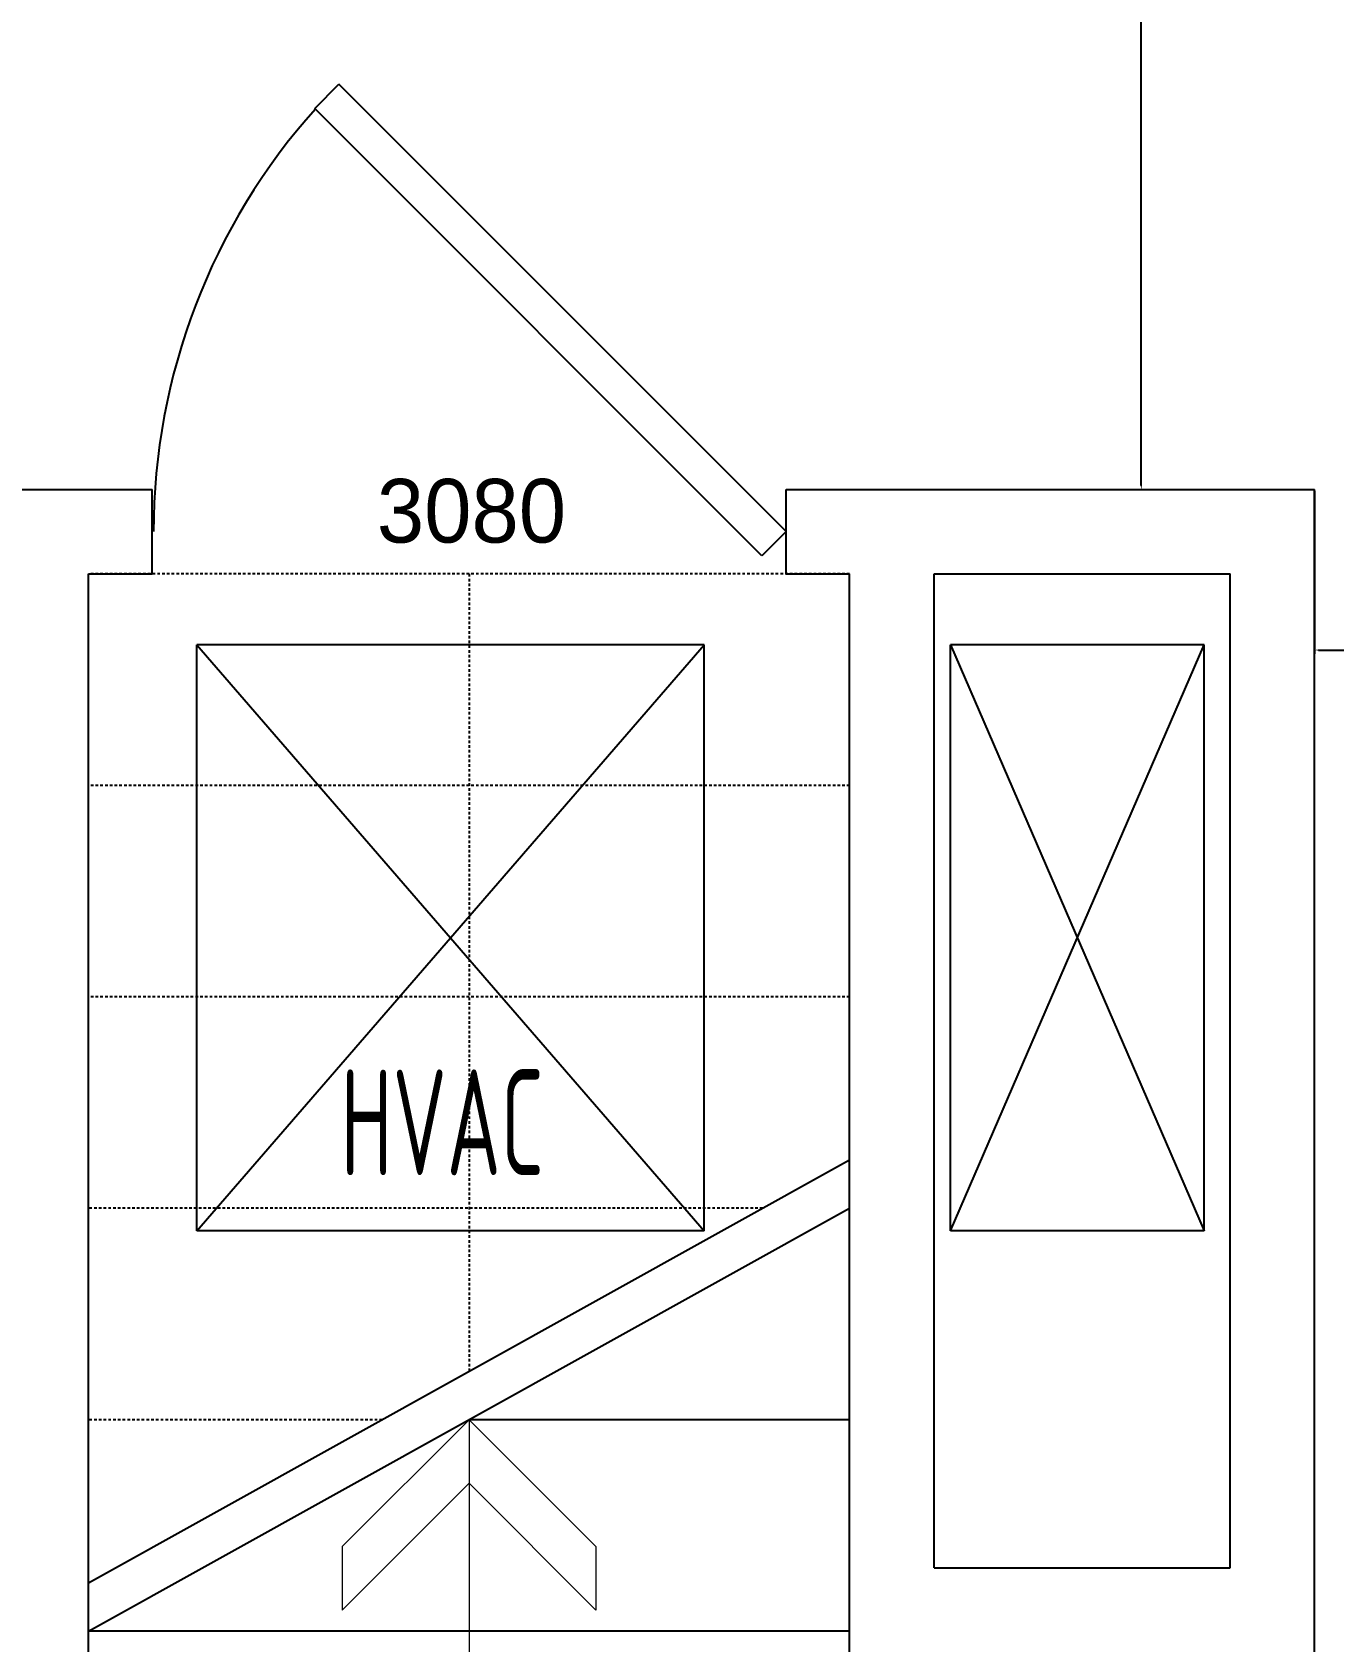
# Model space of a CAD drawing. Header units: inches. Extents: x 26998 to 46838, y -509 to 4343.
# Drawn here: x 31860.8 to 31922.4, y 3729.8 to 3805.9 of the extents above; entities that cross this region are included whole.
import ezdxf

# ---------------------------------------------------------------- set-up
doc = ezdxf.new("R2010")
doc.units = ezdxf.units.IN
doc.header["$LTSCALE"] = 0.5
doc.header["$MEASUREMENT"] = 0
doc.linetypes.add('HIDDEN', pattern=[0.375, 0.25, -0.125])
doc.layers.get('Defpoints').update_dxf_attribs({"color": 140})
for name, color, linetype in [('ARWALL', 7, 'HIDDEN'), ('BUILT-INS', 13, 'Continuous'), ('CABS', 23, 'Continuous'), ('Title Block', 7, 'Continuous'), ('windows', 4, 'Continuous')]:
    doc.layers.add(name, color=color, linetype=linetype)
doc.layers.add('TXT', color=4, linetype='Continuous', lineweight=9)
doc.styles.add('ARCHSTYL', font='archstyl.shx', dxfattribs={"height": 5})
doc.styles.add('HS-DESIGN-TTLB', font='GOTHIC.TTF')
doc.styles.get("Standard").update_dxf_attribs({"font": 'romans.shx', "width": 0.75})
doc.dimstyles.get("Standard").update_dxf_attribs({"dimtxt": 0.18, "dimasz": 0.18, "dimexe": 0.18, "dimexo": 0.0625, "dimgap": 0.09, "dimtad": 0, "dimtih": 1, "dimtoh": 1, "dimdec": 4, "dimzin": 0, "dimdsep": 46, "dimtxsty": 'Standard', "dimcen": 0.09, "dimadec": 0, "dimazin": 0, "dimtfac": 1, "dimtdec": 4, "dimtofl": 0, "dimtmove": 0, "dimatfit": 3, "dimfxl": 1, "dimtolj": 1, "dimtzin": 0, "dimarcsym": 0})

# ---------------------------------------------------------------- blocks, each defined once
blk = doc.blocks.new('*D1176')
at = {"layer": 'Defpoints', "color": 0, "transparency": 16777216}
for p in [(31909.022, 3948.866), (31913.322, 3948.866), (31909.022, 3784.266)]:
    blk.add_point(p, dxfattribs=at)
at = {"layer": 'Title Block', "color": 0, "lineweight": -2, "transparency": 16777216}
for p, q in [((31909.084, 3948.866), (31913.502, 3948.866)), ((31913.322, 3948.686), (31913.322, 3866.746)), ((31913.322, 3784.446), (31913.322, 3866.386)), ((31909.084, 3784.266), (31913.502, 3784.266))]:
    blk.add_line(p, q, dxfattribs=at)
at = {"layer": 'Title Block', "color": 0, "transparency": 16777216}
for points in [[(31913.292, 3948.686), (31913.352, 3948.686), (31913.322, 3948.866)], [(31913.292, 3784.446), (31913.352, 3784.446), (31913.322, 3784.266)]]:
    blk.add_solid(points, dxfattribs=at)
at = {"layer": 'Title Block', "color": 0, "transparency": 16777216, "insert": (31913.322, 3866.566), "char_height": 0.18, "attachment_point": 5}
blk.add_mtext('\\A1;164.6000', dxfattribs=at)
blk = doc.blocks.new('*D1182')
at = {"layer": 'Defpoints', "color": 0, "transparency": 16777216}
for p in [(31921.522, 3784.266), (32032.322, 3784.266), (32032.322, 3776.666)]:
    blk.add_point(p, dxfattribs=at)
at = {"layer": 'Title Block', "color": 0, "lineweight": -2, "transparency": 16777216}
for p, q in [((31921.522, 3784.203), (31921.522, 3776.486)), ((32032.322, 3784.203), (32032.322, 3776.486)), ((31921.702, 3776.666), (31976.379, 3776.666)), ((32032.142, 3776.666), (31977.465, 3776.666))]:
    blk.add_line(p, q, dxfattribs=at)
at = {"layer": 'Title Block', "color": 0, "transparency": 16777216}
for points in [[(31921.702, 3776.696), (31921.702, 3776.636), (31921.522, 3776.666)], [(32032.142, 3776.696), (32032.142, 3776.636), (32032.322, 3776.666)]]:
    blk.add_solid(points, dxfattribs=at)
at = {"layer": 'Title Block', "color": 0, "transparency": 16777216, "insert": (31976.922, 3776.666), "char_height": 0.18, "attachment_point": 5}
blk.add_mtext('\\A1;110.8000', dxfattribs=at)

msp = doc.modelspace()

# ---------------------------------------------------------------- linework, layer by layer
at = {"layer": 'ARWALL', "color": 7}
for p, q in [((31899.5218999, 3780.2657314), (31863.5218999, 3780.2657314)), ((31881.5218999, 3780.2657314), (31881.5218999, 3742.5536492)), ((31899.5218999, 3770.2657314), (31863.5218999, 3770.2657314)), ((31899.5218999, 3770.2657314), (31863.5218999, 3770.2657314)), ((31899.5218999, 3770.2657314), (31863.5218999, 3770.2657314)), ((31899.5218999, 3760.2657314), (31863.5218999, 3760.2657314)), ((31895.4036479, 3750.2657314), (31863.5218999, 3750.2657314)), ((31877.4036479, 3740.2657314), (31863.5218999, 3740.2657314))]:
    msp.add_line(p, q, dxfattribs=at)
at = {"layer": 'BUILT-INS'}
for p, q in [((31868.6430277, 3749.2088352), (31868.6430277, 3776.9062655)), ((31868.6430277, 3776.9062655), (31892.6430277, 3749.2088352)), ((31868.6430277, 3749.2088352), (31892.6430277, 3776.9062655)), ((31892.6430277, 3776.9062655), (31868.6430277, 3776.9062655)), ((31892.6430277, 3749.2088352), (31892.6430277, 3776.9062655)), ((31904.3029216, 3749.2088352), (31904.3029216, 3776.9062655)), ((31904.3029216, 3776.9062655), (31916.3029216, 3749.2088352)), ((31904.3029216, 3749.2088352), (31916.3029216, 3776.9062655)), ((31916.3029216, 3776.9062655), (31904.3029216, 3776.9062655)), ((31916.3029216, 3749.2088352), (31916.3029216, 3776.9062655)), ((31892.6430277, 3749.2088352), (31868.6430277, 3749.2088352)), ((31916.3029216, 3749.2088352), (31904.3029216, 3749.2088352))]:
    msp.add_line(p, q, dxfattribs=at)
at = {"layer": 'Title Block'}
for p, q in [((31823.3218999, 3784.2657314), (31866.5218999, 3784.2657314)), ((31866.5218999, 3780.2657314), (31866.5218999, 3784.2657314)), ((31896.5218999, 3784.2657314), (31921.5218999, 3784.2657314)), ((31896.5218999, 3780.2657314), (31896.5218999, 3784.2657314)), ((31921.5218999, 3729.2657314), (31921.5218999, 3784.2657314)), ((31863.5218999, 3780.2657314), (31866.5218999, 3780.2657314)), ((31863.5218999, 3668.2657314), (31863.5218999, 3780.2657314)), ((31896.5218999, 3780.2657314), (31899.5218999, 3780.2657314)), ((31899.5218999, 3711.2657314), (31899.5218999, 3780.2657314)), ((31903.5218999, 3780.2657314), (31917.5218999, 3780.2657314)), ((31903.5218999, 3733.2657314), (31903.5218999, 3780.2657314)), ((31917.5218999, 3733.2657314), (31917.5218999, 3780.2657314)), ((31863.5218999, 3732.5536492), (31899.5218999, 3752.5536492)), ((31863.5218999, 3730.2657314), (31899.5218999, 3750.2657314)), ((31899.5218999, 3740.2657314), (31881.5218999, 3740.2657314)), ((31903.5218999, 3733.2657314), (31917.5218999, 3733.2657314)), ((31899.5218999, 3730.2657314), (31863.5218999, 3730.2657314))]:
    msp.add_line(p, q, dxfattribs=at)
at = {"layer": 'TXT', "color": 4}
for p, q in [((31881.5218999, 3740.2657314), (31881.5218999, 3670.2657314)), ((31875.5218999, 3734.2657314), (31875.5218999, 3731.2657314)), ((31887.5218999, 3734.2657314), (31887.5218999, 3731.2657314))]:
    msp.add_line(p, q, dxfattribs=at)
for points in [[(31875.5218999, 3734.2657314), (31881.5218999, 3740.2657314), (31887.5218999, 3734.2657314)], [(31875.5218999, 3731.2657314), (31881.5218999, 3737.2657314), (31887.5218999, 3731.2657314)]]:
    msp.add_lwpolyline(points, dxfattribs=at)
at = {"layer": 'windows'}
for p, q in [((31874.2149275, 3802.2802877), (31875.3611356, 3803.4264957)), ((31896.5218999, 3782.2657314), (31875.3611356, 3803.4264957)), ((31895.3756918, 3781.1195234), (31874.2149275, 3802.2802877)), ((31896.5218999, 3782.2657314), (31895.3756918, 3781.1195234)), ((31896.5218999, 3782.2657314), (31895.3756918, 3781.1195234))]:
    msp.add_line(p, q, dxfattribs=at)
msp.add_arc((31896.5218999, 3782.2657314), 29.9258399, 138.10049145, 180, dxfattribs=at)

# ---------------------------------------------------------------- texts
at = {"layer": 'CABS', "style": 'ARCHSTYL', "width": 0.667387}
msp.add_text('HVAC', height=5, dxfattribs=at).set_placement((31875.4413651, 3751.8363018))
at = {"layer": 'Title Block', "insert": (31877.1571578, 3784.7593191), "char_height": 3.0096, "width": 43.611515527, "attachment_point": 1, "style": 'HS-DESIGN-TTLB'}
msp.add_mtext('3080', dxfattribs=at)

# ---------------------------------------------------------------- dimensions: what is measured, and where the dimension line sits
at = {"layer": 'Title Block'}
dim = msp.add_linear_dim(base=(31913.3218999, 3948.8657314), p1=(31909.0218999, 3784.2657314), p2=(31909.0218999, 3948.8657314), angle=90, dimstyle='Standard', dxfattribs=at)
dim.commit()
dim.dimension.update_dxf_attribs({"geometry": '*D1176', "text_midpoint": (31913.3218999, 3866.5657314)})
dim = msp.add_linear_dim(base=(32032.3218999, 3776.6657314), p1=(31921.5218999, 3784.2657314), p2=(32032.3218999, 3784.2657314), dimstyle='Standard', dxfattribs=at)
dim.commit()
dim.dimension.update_dxf_attribs({"geometry": '*D1182', "text_midpoint": (31976.9218999, 3776.6657314)})

doc.saveas('drawing.dxf')
